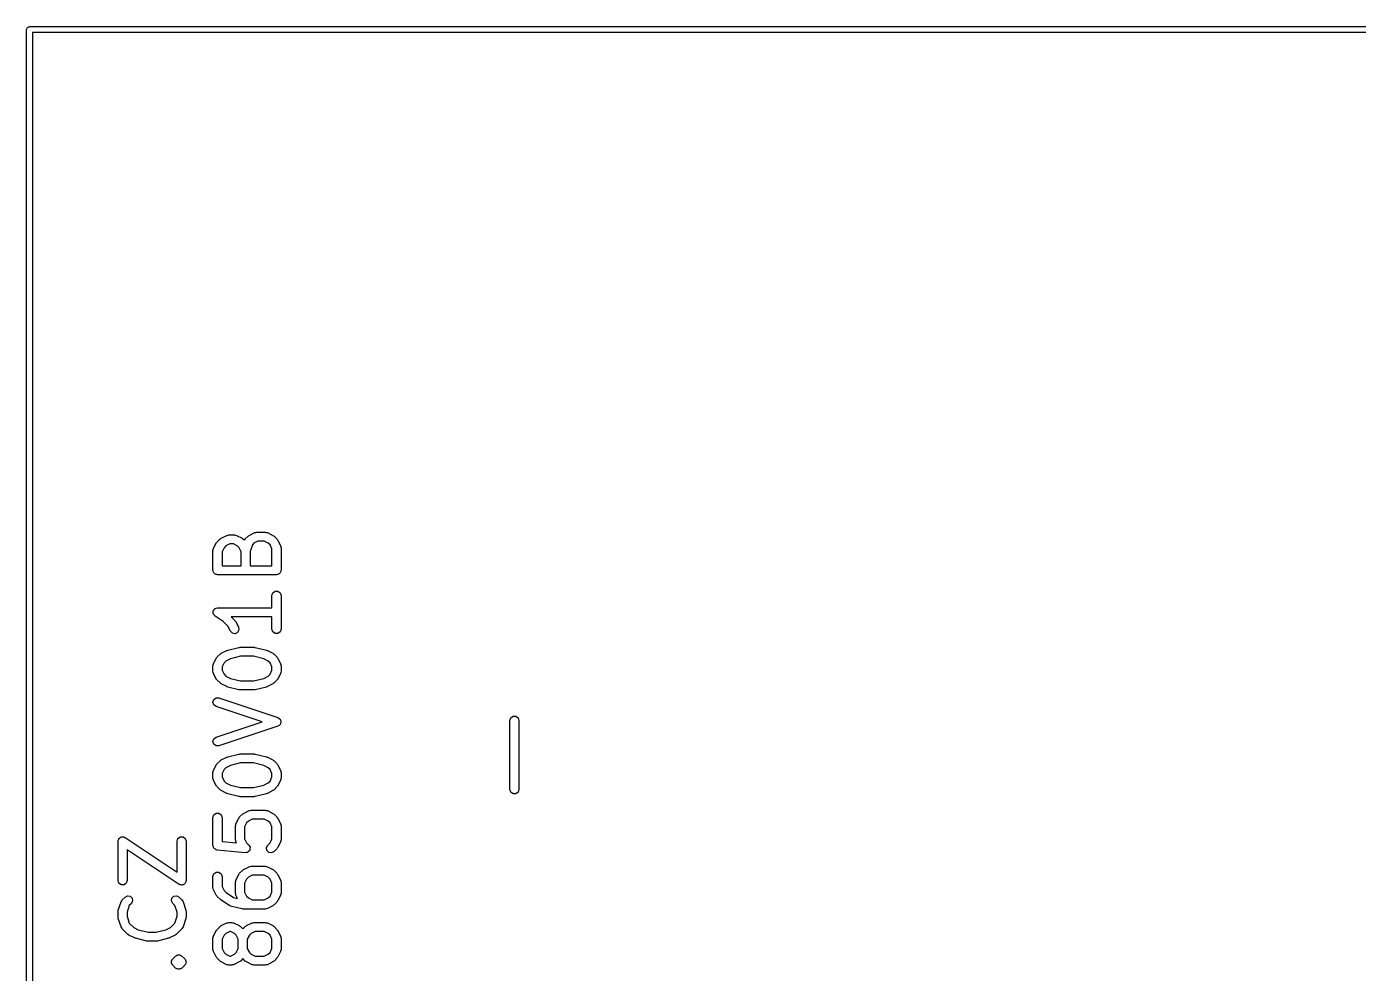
# Model space of a CAD drawing. Extents: x 0 to 3.94, y 0 to 3.07.
# Drawn here: x -0.003 to 1.153, y 2.246 to 3.067 of the extents above; entities that cross this region are included whole.
import ezdxf

# ---------------------------------------------------------------- set-up
doc = ezdxf.new("R2010")
doc.units = 0
doc.header["$MEASUREMENT"] = 0
doc.layers.add('BLACK', color=7, linetype='CONTINUOUS')

msp = doc.modelspace()

# ---------------------------------------------------------------- linework, layer by layer
at = {"layer": 'BLACK', "linetype": 'CONTINUOUS'}
for p, q in [((-0.0025, 3.065), (-0.0018, 3.0667)), ((-0.0025, 0.0059), (-0.0025, 3.065)), ((-0.0018, 3.0667), (0, 3.0675)), ((0, 3.0675), (2.35, 3.0675)), ((0.0025, 3.0625), (0.0025, 0.0084)), ((2.3475, 3.0625), (0.0025, 3.0625)), ((0.1658, 2.6231), (0.1663, 2.6236)), ((0.1663, 2.6236), (0.1712, 2.626)), ((0.1712, 2.626), (0.1721, 2.6262)), ((0.1721, 2.6262), (0.1729, 2.6265)), ((0.1729, 2.6265), (0.1778, 2.6265)), ((0.1778, 2.6265), (0.1787, 2.6262)), ((0.1787, 2.6262), (0.1796, 2.626)), ((0.1796, 2.626), (0.1844, 2.6236)), ((0.1844, 2.6236), (0.1849, 2.6231)), ((0.1872, 2.6229), (0.1896, 2.6253)), ((0.1896, 2.6253), (0.1902, 2.6256)), ((0.1902, 2.6256), (0.1907, 2.626)), ((0.1907, 2.626), (0.1955, 2.6285)), ((0.1955, 2.6285), (0.1964, 2.6286)), ((0.1964, 2.6286), (0.1973, 2.6289)), ((0.1973, 2.6289), (0.2046, 2.6289)), ((0.2046, 2.6289), (0.2055, 2.6286)), ((0.2055, 2.6286), (0.2064, 2.6285)), ((0.2064, 2.6285), (0.2112, 2.626)), ((0.2112, 2.626), (0.2117, 2.6256)), ((0.2117, 2.6256), (0.2123, 2.6253)), ((0.2123, 2.6253), (0.2147, 2.6229)), ((0.1592, 2.6128), (0.1595, 2.6136)), ((0.1592, 2.5957), (0.1592, 2.6128)), ((0.1595, 2.6136), (0.1597, 2.6145)), ((0.1597, 2.6145), (0.1621, 2.6194)), ((0.1621, 2.6194), (0.1625, 2.6199)), ((0.1625, 2.6199), (0.1628, 2.6204)), ((0.1628, 2.6204), (0.1653, 2.6229)), ((0.1653, 2.6229), (0.1658, 2.6231)), ((0.1688, 2.6153), (0.1671, 2.6118)), ((0.1671, 2.6118), (0.1671, 2.5996)), ((0.1704, 2.6168), (0.1688, 2.6153)), ((0.1739, 2.6186), (0.1704, 2.6168)), ((0.1769, 2.6186), (0.1739, 2.6186)), ((0.1803, 2.6168), (0.1769, 2.6186)), ((0.1819, 2.6153), (0.1803, 2.6168)), ((0.1836, 2.6118), (0.1819, 2.6153)), ((0.1836, 2.5996), (0.1836, 2.6118)), ((0.1849, 2.6231), (0.1855, 2.6229)), ((0.1855, 2.6229), (0.1866, 2.6218)), ((0.1866, 2.6218), (0.1868, 2.6221)), ((0.1868, 2.6221), (0.1872, 2.6229)), ((0.1934, 2.6179), (0.1915, 2.6121)), ((0.1915, 2.6121), (0.1915, 2.5996)), ((0.1948, 2.6193), (0.1934, 2.6179)), ((0.1982, 2.621), (0.1948, 2.6193)), ((0.2037, 2.621), (0.1982, 2.621)), ((0.2071, 2.6193), (0.2037, 2.621)), ((0.2087, 2.6177), (0.2071, 2.6193)), ((0.2104, 2.6143), (0.2087, 2.6177)), ((0.2104, 2.5996), (0.2104, 2.6143)), ((0.2147, 2.6229), (0.215, 2.6223)), ((0.215, 2.6223), (0.2154, 2.6218)), ((0.2154, 2.6218), (0.2179, 2.617)), ((0.2179, 2.617), (0.218, 2.6161)), ((0.218, 2.6161), (0.2183, 2.6152)), ((0.2183, 2.6152), (0.2183, 2.5957)), ((0.1594, 2.5951), (0.1592, 2.5957)), ((0.1594, 2.5945), (0.1594, 2.5951)), ((0.1598, 2.594), (0.1594, 2.5945)), ((0.16, 2.5934), (0.1598, 2.594)), ((0.1605, 2.593), (0.16, 2.5934)), ((0.1609, 2.5925), (0.1605, 2.593)), ((0.1615, 2.5923), (0.1609, 2.5925)), ((0.162, 2.592), (0.1615, 2.5923)), ((0.1626, 2.592), (0.162, 2.592)), ((0.1632, 2.5918), (0.1626, 2.592)), ((0.2144, 2.5918), (0.1632, 2.5918)), ((0.1671, 2.5996), (0.1836, 2.5996)), ((0.1915, 2.5996), (0.2104, 2.5996)), ((0.2149, 2.592), (0.2144, 2.5918)), ((0.2156, 2.592), (0.2149, 2.592)), ((0.2161, 2.5923), (0.2156, 2.592)), ((0.2167, 2.5925), (0.2161, 2.5923)), ((0.217, 2.593), (0.2167, 2.5925)), ((0.2175, 2.5934), (0.217, 2.593)), ((0.2177, 2.594), (0.2175, 2.5934)), ((0.2181, 2.5945), (0.2177, 2.594)), ((0.2183, 2.5957), (0.2181, 2.5951)), ((0.2181, 2.5951), (0.2181, 2.5945)), ((0.2112, 2.5761), (0.2131, 2.5775)), ((0.2131, 2.5775), (0.2156, 2.5775)), ((0.2156, 2.5775), (0.2175, 2.5761)), ((0.2104, 2.5738), (0.2112, 2.5761)), ((0.2104, 2.5631), (0.2104, 2.5738)), ((0.2175, 2.5761), (0.2183, 2.5738)), ((0.2183, 2.5738), (0.2183, 2.5445)), ((0.1594, 2.5604), (0.1601, 2.5613)), ((0.1594, 2.5603), (0.1594, 2.5604)), ((0.1594, 2.5602), (0.1594, 2.5603)), ((0.1594, 2.5591), (0.1594, 2.5602)), ((0.1594, 2.5579), (0.1594, 2.5591)), ((0.1595, 2.5579), (0.1594, 2.5579)), ((0.1595, 2.5578), (0.1595, 2.5579)), ((0.1602, 2.5569), (0.1595, 2.5578)), ((0.1601, 2.5613), (0.1607, 2.5622)), ((0.1609, 2.556), (0.1602, 2.5569)), ((0.1607, 2.5622), (0.1608, 2.5623)), ((0.1608, 2.5623), (0.1609, 2.5623)), ((0.1609, 2.5623), (0.1619, 2.5627)), ((0.1609, 2.5559), (0.1609, 2.556)), ((0.161, 2.5559), (0.1609, 2.5559)), ((0.168, 2.5512), (0.161, 2.5559)), ((0.1619, 2.5627), (0.163, 2.5631)), ((0.163, 2.5631), (0.1631, 2.5631)), ((0.1631, 2.5631), (0.1632, 2.5631)), ((0.1632, 2.5631), (0.2104, 2.5631)), ((0.2104, 2.5552), (0.1751, 2.5552)), ((0.1751, 2.5552), (0.1781, 2.5522)), ((0.2104, 2.5445), (0.2104, 2.5552)), ((0.1721, 2.5471), (0.168, 2.5512)), ((0.1743, 2.5428), (0.1721, 2.5471)), ((0.176, 2.541), (0.1743, 2.5428)), ((0.1781, 2.5522), (0.1784, 2.5516)), ((0.1784, 2.5516), (0.1789, 2.5512)), ((0.1789, 2.5512), (0.1813, 2.5463)), ((0.1817, 2.5439), (0.1806, 2.5417)), ((0.1813, 2.5463), (0.1817, 2.5439)), ((0.2112, 2.5422), (0.2104, 2.5445)), ((0.2183, 2.5445), (0.2175, 2.5422)), ((0.1784, 2.5406), (0.176, 2.541)), ((0.1806, 2.5417), (0.1784, 2.5406)), ((0.2131, 2.5408), (0.2112, 2.5422)), ((0.2156, 2.5408), (0.2131, 2.5408)), ((0.2175, 2.5422), (0.2156, 2.5408)), ((0.1597, 2.5146), (0.1621, 2.5195)), ((0.1621, 2.5195), (0.1625, 2.5199)), ((0.1625, 2.5199), (0.1628, 2.5205)), ((0.1628, 2.5205), (0.1653, 2.5229)), ((0.1653, 2.5229), (0.1658, 2.5232)), ((0.1658, 2.5232), (0.1663, 2.5237)), ((0.1663, 2.5237), (0.1712, 2.5261)), ((0.1712, 2.5261), (0.1716, 2.5262)), ((0.1716, 2.5262), (0.172, 2.5264)), ((0.172, 2.5264), (0.1817, 2.5288)), ((0.1832, 2.5211), (0.1743, 2.5189)), ((0.1817, 2.5288), (0.1822, 2.5288)), ((0.1822, 2.5288), (0.1827, 2.529)), ((0.1827, 2.529), (0.1949, 2.529)), ((0.1944, 2.5211), (0.1832, 2.5211)), ((0.2032, 2.5189), (0.1944, 2.5211)), ((0.1949, 2.529), (0.1953, 2.5288)), ((0.1953, 2.5288), (0.1958, 2.5288)), ((0.1958, 2.5288), (0.2056, 2.5264)), ((0.2056, 2.5264), (0.2059, 2.5262)), ((0.2059, 2.5262), (0.2064, 2.5261)), ((0.2064, 2.5261), (0.2112, 2.5237)), ((0.2112, 2.5237), (0.2117, 2.5232)), ((0.2117, 2.5232), (0.2123, 2.5229)), ((0.2123, 2.5229), (0.2147, 2.5205)), ((0.2147, 2.5205), (0.215, 2.5199)), ((0.215, 2.5199), (0.2154, 2.5195)), ((0.2154, 2.5195), (0.2179, 2.5146)), ((0.1592, 2.5128), (0.1595, 2.5137)), ((0.1592, 2.508), (0.1592, 2.5128)), ((0.1595, 2.5071), (0.1592, 2.508)), ((0.1595, 2.5137), (0.1597, 2.5146)), ((0.1688, 2.5154), (0.1671, 2.5119)), ((0.1671, 2.5119), (0.1671, 2.5089)), ((0.1671, 2.5089), (0.1688, 2.5054)), ((0.1704, 2.5169), (0.1688, 2.5154)), ((0.1743, 2.5189), (0.1704, 2.5169)), ((0.2071, 2.5169), (0.2032, 2.5189)), ((0.2087, 2.5154), (0.2071, 2.5169)), ((0.2104, 2.5119), (0.2087, 2.5154)), ((0.2087, 2.5054), (0.2104, 2.5089)), ((0.2104, 2.5089), (0.2104, 2.5119)), ((0.2179, 2.5146), (0.218, 2.5137)), ((0.218, 2.5137), (0.2183, 2.5128)), ((0.2183, 2.508), (0.218, 2.5071)), ((0.2183, 2.5128), (0.2183, 2.508)), ((0.1597, 2.5062), (0.1595, 2.5071)), ((0.1621, 2.5013), (0.1597, 2.5062)), ((0.1625, 2.5009), (0.1621, 2.5013)), ((0.1628, 2.5003), (0.1625, 2.5009)), ((0.1653, 2.4979), (0.1628, 2.5003)), ((0.1658, 2.4976), (0.1653, 2.4979)), ((0.1663, 2.4971), (0.1658, 2.4976)), ((0.1712, 2.4947), (0.1663, 2.4971)), ((0.1688, 2.5054), (0.1704, 2.5039)), ((0.1704, 2.5039), (0.1743, 2.5019)), ((0.1743, 2.5019), (0.1832, 2.4997)), ((0.1832, 2.4997), (0.1944, 2.4997)), ((0.1944, 2.4997), (0.2032, 2.5019)), ((0.2032, 2.5019), (0.2071, 2.5039)), ((0.2112, 2.4971), (0.2064, 2.4947)), ((0.2071, 2.5039), (0.2087, 2.5054)), ((0.2117, 2.4976), (0.2112, 2.4971)), ((0.2123, 2.4979), (0.2117, 2.4976)), ((0.2147, 2.5003), (0.2123, 2.4979)), ((0.215, 2.5009), (0.2147, 2.5003)), ((0.2154, 2.5013), (0.215, 2.5009)), ((0.2179, 2.5062), (0.2154, 2.5013)), ((0.218, 2.5071), (0.2179, 2.5062)), ((0.16, 2.4835), (0.162, 2.4849)), ((0.162, 2.4849), (0.1644, 2.4849)), ((0.1644, 2.4849), (0.2156, 2.4678)), ((0.1716, 2.4946), (0.1712, 2.4947)), ((0.172, 2.4944), (0.1716, 2.4946)), ((0.1817, 2.492), (0.172, 2.4944)), ((0.1822, 2.492), (0.1817, 2.492)), ((0.1827, 2.4918), (0.1822, 2.492)), ((0.1949, 2.4918), (0.1827, 2.4918)), ((0.1953, 2.492), (0.1949, 2.4918)), ((0.1958, 2.492), (0.1953, 2.492)), ((0.2056, 2.4944), (0.1958, 2.492)), ((0.2059, 2.4946), (0.2056, 2.4944)), ((0.2064, 2.4947), (0.2059, 2.4946)), ((0.1592, 2.4812), (0.16, 2.4835)), ((0.16, 2.4789), (0.1592, 2.4812)), ((0.1619, 2.4774), (0.16, 2.4789)), ((0.2019, 2.4641), (0.1619, 2.4774)), ((0.1619, 2.4508), (0.2019, 2.4641)), ((0.2156, 2.4678), (0.2166, 2.4671)), ((0.2166, 2.4671), (0.2175, 2.4664)), ((0.2175, 2.4618), (0.2166, 2.4611)), ((0.2175, 2.4664), (0.2175, 2.4664)), ((0.2175, 2.4664), (0.2176, 2.4664)), ((0.2176, 2.4618), (0.2175, 2.4618)), ((0.2175, 2.4618), (0.2175, 2.4618)), ((0.2176, 2.4664), (0.2179, 2.4653)), ((0.2179, 2.4629), (0.2176, 2.4618)), ((0.2179, 2.4653), (0.2183, 2.4641)), ((0.2183, 2.4641), (0.2179, 2.4629)), ((0.2183, 2.4641), (0.2183, 2.4641)), ((0.2183, 2.4641), (0.2183, 2.4641)), ((0.4168, 2.4654), (0.4176, 2.4677)), ((0.4168, 2.4054), (0.4168, 2.4654)), ((0.4176, 2.4677), (0.4196, 2.4692)), ((0.4196, 2.4692), (0.422, 2.4692)), ((0.422, 2.4692), (0.424, 2.4677)), ((0.424, 2.4677), (0.4247, 2.4654)), ((0.4247, 2.4654), (0.4247, 2.4054)), ((0.16, 2.4493), (0.1619, 2.4508)), ((0.2156, 2.4604), (0.1644, 2.4433)), ((0.2166, 2.4611), (0.2156, 2.4604)), ((0.1592, 2.447), (0.16, 2.4493)), ((0.16, 2.4447), (0.1592, 2.447)), ((0.162, 2.4433), (0.16, 2.4447)), ((0.1644, 2.4433), (0.162, 2.4433)), ((0.1597, 2.422), (0.1621, 2.4269)), ((0.1621, 2.4269), (0.1625, 2.4273)), ((0.1625, 2.4273), (0.1628, 2.4279)), ((0.1628, 2.4279), (0.1653, 2.4303)), ((0.1653, 2.4303), (0.1658, 2.4306)), ((0.1658, 2.4306), (0.1663, 2.4311)), ((0.1663, 2.4311), (0.1712, 2.4335)), ((0.1712, 2.4335), (0.1716, 2.4336)), ((0.1716, 2.4336), (0.172, 2.4338)), ((0.172, 2.4338), (0.1817, 2.4362)), ((0.1832, 2.4285), (0.1743, 2.4263)), ((0.1817, 2.4362), (0.1822, 2.4362)), ((0.1822, 2.4362), (0.1827, 2.4364)), ((0.1827, 2.4364), (0.1949, 2.4364)), ((0.1944, 2.4285), (0.1832, 2.4285)), ((0.2032, 2.4263), (0.1944, 2.4285)), ((0.1949, 2.4364), (0.1953, 2.4362)), ((0.1953, 2.4362), (0.1958, 2.4362)), ((0.1958, 2.4362), (0.2056, 2.4338)), ((0.2056, 2.4338), (0.2059, 2.4336)), ((0.2059, 2.4336), (0.2064, 2.4335)), ((0.2064, 2.4335), (0.2112, 2.4311)), ((0.2112, 2.4311), (0.2117, 2.4306)), ((0.2117, 2.4306), (0.2123, 2.4303)), ((0.2123, 2.4303), (0.2147, 2.4279)), ((0.2147, 2.4279), (0.215, 2.4273)), ((0.215, 2.4273), (0.2154, 2.4269)), ((0.2154, 2.4269), (0.2179, 2.422)), ((0.1592, 2.4202), (0.1595, 2.4211)), ((0.1592, 2.4154), (0.1592, 2.4202)), ((0.1595, 2.4145), (0.1592, 2.4154)), ((0.1595, 2.4211), (0.1597, 2.422)), ((0.1688, 2.4228), (0.1671, 2.4193)), ((0.1671, 2.4193), (0.1671, 2.4163)), ((0.1671, 2.4163), (0.1688, 2.4128)), ((0.1704, 2.4243), (0.1688, 2.4228)), ((0.1743, 2.4263), (0.1704, 2.4243)), ((0.2071, 2.4243), (0.2032, 2.4263)), ((0.2087, 2.4228), (0.2071, 2.4243)), ((0.2104, 2.4193), (0.2087, 2.4228)), ((0.2087, 2.4128), (0.2104, 2.4163)), ((0.2104, 2.4163), (0.2104, 2.4193)), ((0.2179, 2.422), (0.218, 2.4211)), ((0.218, 2.4211), (0.2183, 2.4202)), ((0.2183, 2.4154), (0.218, 2.4145)), ((0.2183, 2.4202), (0.2183, 2.4154)), ((0.1597, 2.4136), (0.1595, 2.4145)), ((0.1621, 2.4087), (0.1597, 2.4136)), ((0.1625, 2.4083), (0.1621, 2.4087)), ((0.1628, 2.4077), (0.1625, 2.4083)), ((0.1653, 2.4053), (0.1628, 2.4077)), ((0.1658, 2.405), (0.1653, 2.4053)), ((0.1663, 2.4045), (0.1658, 2.405)), ((0.1712, 2.4021), (0.1663, 2.4045)), ((0.1688, 2.4128), (0.1704, 2.4113)), ((0.1704, 2.4113), (0.1743, 2.4093)), ((0.1743, 2.4093), (0.1832, 2.4071)), ((0.1832, 2.4071), (0.1944, 2.4071)), ((0.1944, 2.4071), (0.2032, 2.4093)), ((0.2032, 2.4093), (0.2071, 2.4113)), ((0.2112, 2.4045), (0.2064, 2.4021)), ((0.2071, 2.4113), (0.2087, 2.4128)), ((0.2117, 2.405), (0.2112, 2.4045)), ((0.2123, 2.4053), (0.2117, 2.405)), ((0.2147, 2.4077), (0.2123, 2.4053)), ((0.215, 2.4083), (0.2147, 2.4077)), ((0.2154, 2.4087), (0.215, 2.4083)), ((0.2179, 2.4136), (0.2154, 2.4087)), ((0.218, 2.4145), (0.2179, 2.4136)), ((0.4176, 2.4031), (0.4168, 2.4054)), ((0.4247, 2.4054), (0.424, 2.4031)), ((0.1716, 2.402), (0.1712, 2.4021)), ((0.172, 2.4018), (0.1716, 2.402)), ((0.1817, 2.3994), (0.172, 2.4018)), ((0.1822, 2.3994), (0.1817, 2.3994)), ((0.1827, 2.3992), (0.1822, 2.3994)), ((0.1949, 2.3992), (0.1827, 2.3992)), ((0.1953, 2.3994), (0.1949, 2.3992)), ((0.1958, 2.3994), (0.1953, 2.3994)), ((0.2056, 2.4018), (0.1958, 2.3994)), ((0.2059, 2.402), (0.2056, 2.4018)), ((0.2064, 2.4021), (0.2059, 2.402)), ((0.4196, 2.4017), (0.4176, 2.4031)), ((0.422, 2.4017), (0.4196, 2.4017)), ((0.424, 2.4031), (0.422, 2.4017)), ((0.1592, 2.3812), (0.16, 2.3836)), ((0.1592, 2.3569), (0.1592, 2.3812)), ((0.16, 2.3836), (0.162, 2.385)), ((0.162, 2.385), (0.1644, 2.385)), ((0.1644, 2.385), (0.1664, 2.3836)), ((0.1664, 2.3836), (0.1671, 2.3812)), ((0.1671, 2.3812), (0.1671, 2.3604)), ((0.1816, 2.3806), (0.182, 2.381)), ((0.182, 2.381), (0.1823, 2.3816)), ((0.1823, 2.3816), (0.1848, 2.384)), ((0.1848, 2.384), (0.1853, 2.3843)), ((0.1853, 2.3843), (0.1858, 2.3847)), ((0.1858, 2.3847), (0.1907, 2.3872)), ((0.1907, 2.3872), (0.1916, 2.3873)), ((0.1916, 2.3873), (0.1924, 2.3876)), ((0.1924, 2.3876), (0.2046, 2.3876)), ((0.2046, 2.3876), (0.2055, 2.3873)), ((0.2055, 2.3873), (0.2064, 2.3872)), ((0.2064, 2.3872), (0.2112, 2.3847)), ((0.2112, 2.3847), (0.2117, 2.3843)), ((0.2117, 2.3843), (0.2123, 2.384)), ((0.2123, 2.384), (0.2147, 2.3816)), ((0.2147, 2.3816), (0.215, 2.381)), ((0.215, 2.381), (0.2154, 2.3806)), ((0.1787, 2.3739), (0.179, 2.3748)), ((0.1787, 2.3617), (0.1787, 2.3739)), ((0.179, 2.3748), (0.1791, 2.3757)), ((0.1791, 2.3757), (0.1816, 2.3806)), ((0.1883, 2.3765), (0.1866, 2.373)), ((0.1866, 2.373), (0.1866, 2.3627)), ((0.1899, 2.378), (0.1883, 2.3765)), ((0.1933, 2.3797), (0.1899, 2.378)), ((0.2037, 2.3797), (0.1933, 2.3797)), ((0.2071, 2.378), (0.2037, 2.3797)), ((0.2087, 2.3765), (0.2071, 2.378)), ((0.2104, 2.373), (0.2087, 2.3765)), ((0.2104, 2.3627), (0.2104, 2.373)), ((0.2154, 2.3806), (0.2179, 2.3757)), ((0.2179, 2.3757), (0.218, 2.3748)), ((0.218, 2.3748), (0.2183, 2.3739)), ((0.2183, 2.3739), (0.2183, 2.3617)), ((0.0768, 2.3605), (0.077, 2.361)), ((0.0768, 2.3264), (0.0768, 2.3605)), ((0.077, 2.3616), (0.0774, 2.3622)), ((0.077, 2.361), (0.077, 2.3616)), ((0.0774, 2.3622), (0.0776, 2.3628)), ((0.0776, 2.3628), (0.078, 2.3632)), ((0.078, 2.3632), (0.0783, 2.3636)), ((0.0783, 2.3636), (0.079, 2.3638)), ((0.079, 2.3638), (0.0796, 2.3643)), ((0.0796, 2.3643), (0.0801, 2.3643)), ((0.0801, 2.3643), (0.0806, 2.3645)), ((0.0806, 2.3645), (0.0813, 2.3643)), ((0.0813, 2.3643), (0.082, 2.3643)), ((0.082, 2.3643), (0.0824, 2.3639)), ((0.0824, 2.3639), (0.083, 2.3638)), ((0.083, 2.3638), (0.128, 2.3338)), ((0.128, 2.3605), (0.1288, 2.3628)), ((0.128, 2.3338), (0.128, 2.3605)), ((0.1288, 2.3628), (0.1307, 2.3643)), ((0.1307, 2.3643), (0.1332, 2.3643)), ((0.1332, 2.3643), (0.1351, 2.3628)), ((0.1351, 2.3628), (0.1359, 2.3605)), ((0.1359, 2.3605), (0.1359, 2.3264)), ((0.1671, 2.3604), (0.1795, 2.3592)), ((0.179, 2.3609), (0.1787, 2.3617)), ((0.1791, 2.36), (0.179, 2.3609)), ((0.1795, 2.3592), (0.1791, 2.36)), ((0.1866, 2.3627), (0.1883, 2.3592)), ((0.1883, 2.3592), (0.1903, 2.3572)), ((0.2067, 2.3572), (0.2087, 2.3592)), ((0.2087, 2.3592), (0.2104, 2.3627)), ((0.2179, 2.36), (0.2154, 2.3551)), ((0.218, 2.3609), (0.2179, 2.36)), ((0.2183, 2.3617), (0.218, 2.3609)), ((0.1298, 2.3231), (0.0847, 2.3532)), ((0.0847, 2.3532), (0.0847, 2.3264)), ((0.1594, 2.3565), (0.1592, 2.3569)), ((0.1593, 2.356), (0.1594, 2.3565)), ((0.1597, 2.3553), (0.1593, 2.356)), ((0.16, 2.3546), (0.1597, 2.3553)), ((0.1603, 2.3543), (0.16, 2.3546)), ((0.1606, 2.3539), (0.1603, 2.3543)), ((0.1613, 2.3536), (0.1606, 2.3539)), ((0.162, 2.3531), (0.1613, 2.3536)), ((0.1624, 2.3531), (0.162, 2.3531)), ((0.1628, 2.3529), (0.1624, 2.3531)), ((0.1872, 2.3505), (0.1628, 2.3529)), ((0.1882, 2.3507), (0.1872, 2.3505)), ((0.1893, 2.3509), (0.1882, 2.3507)), ((0.1894, 2.351), (0.1893, 2.3509)), ((0.1895, 2.351), (0.1894, 2.351)), ((0.1903, 2.3519), (0.1895, 2.351)), ((0.1903, 2.3572), (0.1908, 2.3562)), ((0.1911, 2.3526), (0.1903, 2.3519)), ((0.1908, 2.3562), (0.1914, 2.3553)), ((0.1913, 2.3539), (0.1911, 2.3528)), ((0.1911, 2.3528), (0.1911, 2.3527)), ((0.1911, 2.3527), (0.1911, 2.3526)), ((0.1914, 2.355), (0.1913, 2.3539)), ((0.1914, 2.3553), (0.1914, 2.3551)), ((0.1914, 2.3551), (0.1914, 2.355)), ((0.2056, 2.355), (0.2067, 2.3572)), ((0.206, 2.3526), (0.2056, 2.355)), ((0.2077, 2.3509), (0.206, 2.3526)), ((0.2101, 2.3505), (0.2077, 2.3509)), ((0.2123, 2.3516), (0.2101, 2.3505)), ((0.2147, 2.3541), (0.2123, 2.3516)), ((0.215, 2.3546), (0.2147, 2.3541)), ((0.2154, 2.3551), (0.215, 2.3546)), ((0.1823, 2.3328), (0.1848, 2.3353)), ((0.1848, 2.3353), (0.1853, 2.3356)), ((0.1853, 2.3356), (0.1858, 2.336)), ((0.1858, 2.336), (0.1907, 2.3384)), ((0.1907, 2.3384), (0.1916, 2.3386)), ((0.1916, 2.3386), (0.1924, 2.3389)), ((0.1924, 2.3389), (0.2046, 2.3389)), ((0.2046, 2.3389), (0.2055, 2.3386)), ((0.2055, 2.3386), (0.2064, 2.3384)), ((0.2064, 2.3384), (0.2112, 2.336)), ((0.2112, 2.336), (0.2117, 2.3356)), ((0.2117, 2.3356), (0.2123, 2.3353)), ((0.2123, 2.3353), (0.2147, 2.3328)), ((0.0776, 2.3241), (0.0768, 2.3264)), ((0.0796, 2.3226), (0.0776, 2.3241)), ((0.084, 2.3241), (0.082, 2.3226)), ((0.0847, 2.3264), (0.084, 2.3241)), ((0.1303, 2.323), (0.1298, 2.3231)), ((0.1307, 2.3226), (0.1303, 2.323)), ((0.1337, 2.3231), (0.1332, 2.3226)), ((0.1344, 2.3233), (0.1337, 2.3231)), ((0.1347, 2.3238), (0.1344, 2.3233)), ((0.1351, 2.3241), (0.1347, 2.3238)), ((0.1354, 2.3247), (0.1351, 2.3241)), ((0.1357, 2.3253), (0.1354, 2.3247)), ((0.1359, 2.3264), (0.1357, 2.3259)), ((0.1357, 2.3259), (0.1357, 2.3253)), ((0.1592, 2.33), (0.16, 2.3324)), ((0.1592, 2.3203), (0.1592, 2.33)), ((0.16, 2.3324), (0.162, 2.3338)), ((0.162, 2.3338), (0.1644, 2.3338)), ((0.1644, 2.3338), (0.1664, 2.3324)), ((0.1664, 2.3324), (0.1671, 2.33)), ((0.1671, 2.33), (0.1671, 2.3212)), ((0.1787, 2.3252), (0.179, 2.326)), ((0.1787, 2.3154), (0.1787, 2.3252)), ((0.179, 2.326), (0.1791, 2.3269)), ((0.1791, 2.3269), (0.1816, 2.3318)), ((0.1816, 2.3318), (0.182, 2.3323)), ((0.182, 2.3323), (0.1823, 2.3328)), ((0.1883, 2.3277), (0.1866, 2.3243)), ((0.1866, 2.3243), (0.1866, 2.3164)), ((0.1899, 2.3293), (0.1883, 2.3277)), ((0.1933, 2.331), (0.1899, 2.3293)), ((0.2037, 2.331), (0.1933, 2.331)), ((0.2071, 2.3293), (0.2037, 2.331)), ((0.2087, 2.3277), (0.2071, 2.3293)), ((0.2104, 2.3243), (0.2087, 2.3277)), ((0.2104, 2.3164), (0.2104, 2.3243)), ((0.2147, 2.3328), (0.215, 2.3323)), ((0.215, 2.3323), (0.2154, 2.3318)), ((0.2154, 2.3318), (0.2179, 2.3269)), ((0.2179, 2.3269), (0.218, 2.326)), ((0.218, 2.326), (0.2183, 2.3252)), ((0.2183, 2.3252), (0.2183, 2.3154)), ((0.082, 2.3226), (0.0796, 2.3226)), ((0.0804, 2.3097), (0.0829, 2.3121)), ((0.0829, 2.3121), (0.085, 2.3132)), ((0.085, 2.3132), (0.0874, 2.3128)), ((0.0874, 2.3128), (0.0892, 2.3111)), ((0.1236, 2.3111), (0.1253, 2.3128)), ((0.1253, 2.3128), (0.1277, 2.3132)), ((0.1277, 2.3132), (0.1299, 2.3121)), ((0.1299, 2.3121), (0.1323, 2.3097)), ((0.1314, 2.3226), (0.1307, 2.3226)), ((0.1321, 2.3225), (0.1314, 2.3226)), ((0.1326, 2.3226), (0.1321, 2.3225)), ((0.1332, 2.3226), (0.1326, 2.3226)), ((0.1595, 2.3194), (0.1592, 2.3203)), ((0.1597, 2.3185), (0.1595, 2.3194)), ((0.1621, 2.3137), (0.1597, 2.3185)), ((0.1625, 2.3132), (0.1621, 2.3137)), ((0.1628, 2.3126), (0.1625, 2.3132)), ((0.1653, 2.3102), (0.1628, 2.3126)), ((0.1671, 2.3212), (0.1688, 2.3178)), ((0.1688, 2.3178), (0.1706, 2.3161)), ((0.1706, 2.3161), (0.177, 2.3118)), ((0.177, 2.3118), (0.1805, 2.3109)), ((0.179, 2.3146), (0.1787, 2.3154)), ((0.1791, 2.3137), (0.179, 2.3146)), ((0.1805, 2.3109), (0.1791, 2.3137)), ((0.1866, 2.3164), (0.1883, 2.3129)), ((0.1883, 2.3129), (0.1899, 2.3114)), ((0.1899, 2.3114), (0.1933, 2.3096)), ((0.2037, 2.3096), (0.2071, 2.3114)), ((0.2071, 2.3114), (0.2087, 2.3129)), ((0.2087, 2.3129), (0.2104, 2.3164)), ((0.2179, 2.3137), (0.2154, 2.3088)), ((0.218, 2.3146), (0.2179, 2.3137)), ((0.2183, 2.3154), (0.218, 2.3146)), ((0.0768, 2.2996), (0.077, 2.3002)), ((0.077, 2.3008), (0.0795, 2.3081)), ((0.077, 2.3002), (0.077, 2.3008)), ((0.0795, 2.3081), (0.08, 2.3089)), ((0.08, 2.3089), (0.0804, 2.3097)), ((0.0866, 2.3048), (0.0847, 2.299)), ((0.0884, 2.3066), (0.0866, 2.3048)), ((0.0895, 2.3087), (0.0884, 2.3066)), ((0.0892, 2.3111), (0.0895, 2.3087)), ((0.1232, 2.3087), (0.1236, 2.3111)), ((0.1243, 2.3066), (0.1232, 2.3087)), ((0.1261, 2.3048), (0.1243, 2.3066)), ((0.128, 2.299), (0.1261, 2.3048)), ((0.1323, 2.3097), (0.1327, 2.3089)), ((0.1327, 2.3089), (0.1333, 2.3081)), ((0.1333, 2.3081), (0.1357, 2.3008)), ((0.1357, 2.3008), (0.1357, 2.3002)), ((0.1357, 2.3002), (0.1359, 2.2996)), ((0.1656, 2.31), (0.1653, 2.3102)), ((0.1659, 2.3097), (0.1656, 2.31)), ((0.1732, 2.3048), (0.1659, 2.3097)), ((0.1738, 2.3047), (0.1732, 2.3048)), ((0.1744, 2.3043), (0.1738, 2.3047)), ((0.1842, 2.3019), (0.1744, 2.3043)), ((0.1846, 2.3019), (0.1842, 2.3019)), ((0.1851, 2.3017), (0.1846, 2.3019)), ((0.2046, 2.3017), (0.1851, 2.3017)), ((0.1933, 2.3096), (0.2037, 2.3096)), ((0.2055, 2.302), (0.2046, 2.3017)), ((0.2064, 2.3022), (0.2055, 2.302)), ((0.2112, 2.3046), (0.2064, 2.3022)), ((0.2117, 2.305), (0.2112, 2.3046)), ((0.2123, 2.3053), (0.2117, 2.305)), ((0.2147, 2.3078), (0.2123, 2.3053)), ((0.215, 2.3083), (0.2147, 2.3078)), ((0.2154, 2.3088), (0.215, 2.3083)), ((0.0768, 2.2947), (0.0768, 2.2996)), ((0.077, 2.2941), (0.0768, 2.2947)), ((0.077, 2.2935), (0.077, 2.2941)), ((0.0795, 2.2862), (0.077, 2.2935)), ((0.0847, 2.299), (0.0847, 2.2954)), ((0.0847, 2.2954), (0.0866, 2.2895)), ((0.0866, 2.2895), (0.0904, 2.2858)), ((0.1223, 2.2858), (0.1261, 2.2895)), ((0.1261, 2.2895), (0.128, 2.2954)), ((0.128, 2.2954), (0.128, 2.299)), ((0.1357, 2.2935), (0.1333, 2.2862)), ((0.1359, 2.2947), (0.1357, 2.2941)), ((0.1357, 2.2941), (0.1357, 2.2935)), ((0.1359, 2.2996), (0.1359, 2.2947)), ((0.1663, 2.2873), (0.1712, 2.2897)), ((0.1712, 2.2897), (0.1721, 2.2898)), ((0.1721, 2.2898), (0.1729, 2.2901)), ((0.1729, 2.2901), (0.1754, 2.2901)), ((0.1754, 2.2901), (0.1762, 2.2898)), ((0.1762, 2.2898), (0.1771, 2.2897)), ((0.1771, 2.2897), (0.182, 2.2873)), ((0.1882, 2.2873), (0.1931, 2.2897)), ((0.1931, 2.2897), (0.194, 2.2898)), ((0.194, 2.2898), (0.1949, 2.2901)), ((0.1949, 2.2901), (0.2046, 2.2901)), ((0.2046, 2.2901), (0.2055, 2.2898)), ((0.2055, 2.2898), (0.2064, 2.2897)), ((0.2064, 2.2897), (0.2112, 2.2873)), ((0.08, 2.2854), (0.0795, 2.2862)), ((0.0804, 2.2846), (0.08, 2.2854)), ((0.0853, 2.2797), (0.0804, 2.2846)), ((0.0859, 2.2795), (0.0853, 2.2797)), ((0.0863, 2.279), (0.0859, 2.2795)), ((0.0912, 2.2766), (0.0863, 2.279)), ((0.0904, 2.2858), (0.0943, 2.2838)), ((0.0943, 2.2838), (0.1032, 2.2816)), ((0.1032, 2.2816), (0.1095, 2.2816)), ((0.1095, 2.2816), (0.1184, 2.2838)), ((0.1184, 2.2838), (0.1223, 2.2858)), ((0.1264, 2.279), (0.1215, 2.2766)), ((0.1269, 2.2795), (0.1264, 2.279)), ((0.1274, 2.2797), (0.1269, 2.2795)), ((0.1323, 2.2846), (0.1274, 2.2797)), ((0.1327, 2.2854), (0.1323, 2.2846)), ((0.1333, 2.2862), (0.1327, 2.2854)), ((0.1592, 2.2764), (0.1595, 2.2773)), ((0.1595, 2.2773), (0.1597, 2.2782)), ((0.1597, 2.2782), (0.1621, 2.2831)), ((0.1621, 2.2831), (0.1625, 2.2835)), ((0.1625, 2.2835), (0.1628, 2.2841)), ((0.1628, 2.2841), (0.1653, 2.2865)), ((0.1653, 2.2865), (0.1658, 2.2868)), ((0.1658, 2.2868), (0.1663, 2.2873)), ((0.1688, 2.279), (0.1671, 2.2755)), ((0.1704, 2.2805), (0.1688, 2.279)), ((0.1739, 2.2822), (0.1704, 2.2805)), ((0.1744, 2.2822), (0.1739, 2.2822)), ((0.1779, 2.2805), (0.1744, 2.2822)), ((0.1794, 2.279), (0.1779, 2.2805)), ((0.1812, 2.2755), (0.1794, 2.279)), ((0.182, 2.2873), (0.1824, 2.2868)), ((0.1824, 2.2868), (0.183, 2.2865)), ((0.183, 2.2865), (0.1851, 2.2844)), ((0.1851, 2.2844), (0.1872, 2.2865)), ((0.1872, 2.2865), (0.1878, 2.2868)), ((0.1878, 2.2868), (0.1882, 2.2873)), ((0.1908, 2.279), (0.189, 2.2755)), ((0.1923, 2.2805), (0.1908, 2.279)), ((0.1958, 2.2822), (0.1923, 2.2805)), ((0.2037, 2.2822), (0.1958, 2.2822)), ((0.2071, 2.2805), (0.2037, 2.2822)), ((0.2087, 2.279), (0.2071, 2.2805)), ((0.2104, 2.2755), (0.2087, 2.279)), ((0.2112, 2.2873), (0.2117, 2.2868)), ((0.2117, 2.2868), (0.2123, 2.2865)), ((0.2123, 2.2865), (0.2147, 2.2841)), ((0.2147, 2.2841), (0.215, 2.2835)), ((0.215, 2.2835), (0.2154, 2.2831)), ((0.2154, 2.2831), (0.2179, 2.2782)), ((0.2179, 2.2782), (0.218, 2.2773)), ((0.218, 2.2773), (0.2183, 2.2764)), ((0.0916, 2.2765), (0.0912, 2.2766)), ((0.092, 2.2763), (0.0916, 2.2765)), ((0.1018, 2.2738), (0.092, 2.2763)), ((0.1022, 2.2739), (0.1018, 2.2738)), ((0.1027, 2.2737), (0.1022, 2.2739)), ((0.11, 2.2737), (0.1027, 2.2737)), ((0.1105, 2.2739), (0.11, 2.2737)), ((0.111, 2.2738), (0.1105, 2.2739)), ((0.1207, 2.2763), (0.111, 2.2738)), ((0.1211, 2.2765), (0.1207, 2.2763)), ((0.1215, 2.2766), (0.1211, 2.2765)), ((0.1592, 2.2667), (0.1592, 2.2764)), ((0.1595, 2.2658), (0.1592, 2.2667)), ((0.1597, 2.2649), (0.1595, 2.2658)), ((0.1671, 2.2755), (0.1671, 2.2676)), ((0.1671, 2.2676), (0.1688, 2.2641)), ((0.1794, 2.2641), (0.1812, 2.2676)), ((0.1812, 2.2676), (0.1812, 2.2755)), ((0.189, 2.2755), (0.189, 2.2676)), ((0.189, 2.2676), (0.1908, 2.2641)), ((0.2087, 2.2641), (0.2104, 2.2676)), ((0.2104, 2.2676), (0.2104, 2.2755)), ((0.218, 2.2658), (0.2179, 2.2649)), ((0.2183, 2.2667), (0.218, 2.2658)), ((0.2183, 2.2764), (0.2183, 2.2667)), ((0.1232, 2.2563), (0.1233, 2.2566)), ((0.1233, 2.2557), (0.1232, 2.2563)), ((0.1232, 2.2551), (0.1233, 2.2557)), ((0.1233, 2.2548), (0.1232, 2.2551)), ((0.1233, 2.2569), (0.1235, 2.2572)), ((0.1233, 2.2566), (0.1233, 2.2569)), ((0.1233, 2.2545), (0.1233, 2.2548)), ((0.1235, 2.2542), (0.1233, 2.2545)), ((0.1235, 2.2572), (0.1236, 2.2575)), ((0.1236, 2.2539), (0.1235, 2.2542)), ((0.1236, 2.2575), (0.124, 2.2579)), ((0.124, 2.2535), (0.1236, 2.2539)), ((0.124, 2.2579), (0.1243, 2.2585)), ((0.1243, 2.2585), (0.1267, 2.2609)), ((0.1267, 2.2609), (0.1273, 2.2612)), ((0.1273, 2.2612), (0.1277, 2.2617)), ((0.1277, 2.2617), (0.1283, 2.2618)), ((0.1283, 2.2618), (0.1289, 2.262)), ((0.1289, 2.262), (0.1295, 2.2619)), ((0.1295, 2.2619), (0.1301, 2.262)), ((0.1301, 2.262), (0.1307, 2.2618)), ((0.1307, 2.2618), (0.1313, 2.2617)), ((0.1313, 2.2617), (0.1317, 2.2612)), ((0.1317, 2.2612), (0.1323, 2.2609)), ((0.1323, 2.2609), (0.1347, 2.2585)), ((0.1347, 2.2585), (0.135, 2.2579)), ((0.135, 2.2579), (0.1355, 2.2575)), ((0.1355, 2.2539), (0.135, 2.2535)), ((0.1355, 2.2575), (0.1355, 2.2572)), ((0.1355, 2.2572), (0.1357, 2.2569)), ((0.1357, 2.2545), (0.1355, 2.2542)), ((0.1355, 2.2542), (0.1355, 2.2539)), ((0.1357, 2.2569), (0.1357, 2.2566)), ((0.1357, 2.2566), (0.1358, 2.2563)), ((0.1358, 2.2563), (0.1357, 2.2557)), ((0.1357, 2.2557), (0.1358, 2.2551)), ((0.1358, 2.2551), (0.1357, 2.2548)), ((0.1357, 2.2548), (0.1357, 2.2545)), ((0.1621, 2.2601), (0.1597, 2.2649)), ((0.1625, 2.2596), (0.1621, 2.2601)), ((0.1628, 2.259), (0.1625, 2.2596)), ((0.1653, 2.2566), (0.1628, 2.259)), ((0.1658, 2.2563), (0.1653, 2.2566)), ((0.1663, 2.2559), (0.1658, 2.2563)), ((0.1712, 2.2534), (0.1663, 2.2559)), ((0.1688, 2.2641), (0.1704, 2.2626)), ((0.1704, 2.2626), (0.1739, 2.2609)), ((0.1739, 2.2609), (0.1744, 2.2609)), ((0.1744, 2.2609), (0.1779, 2.2626)), ((0.182, 2.2559), (0.1771, 2.2534)), ((0.1779, 2.2626), (0.1794, 2.2641)), ((0.1824, 2.2563), (0.182, 2.2559)), ((0.183, 2.2566), (0.1824, 2.2563)), ((0.1851, 2.2587), (0.183, 2.2566)), ((0.1872, 2.2566), (0.1851, 2.2587)), ((0.1878, 2.2563), (0.1872, 2.2566)), ((0.1882, 2.2559), (0.1878, 2.2563)), ((0.1931, 2.2534), (0.1882, 2.2559)), ((0.1908, 2.2641), (0.1923, 2.2626)), ((0.1923, 2.2626), (0.1958, 2.2609)), ((0.1958, 2.2609), (0.2037, 2.2609)), ((0.2037, 2.2609), (0.2071, 2.2626)), ((0.2112, 2.2559), (0.2064, 2.2534)), ((0.2071, 2.2626), (0.2087, 2.2641)), ((0.2117, 2.2563), (0.2112, 2.2559)), ((0.2123, 2.2566), (0.2117, 2.2563)), ((0.2147, 2.259), (0.2123, 2.2566)), ((0.215, 2.2596), (0.2147, 2.259)), ((0.2154, 2.2601), (0.215, 2.2596)), ((0.2179, 2.2649), (0.2154, 2.2601)), ((0.1243, 2.2529), (0.124, 2.2535)), ((0.1267, 2.2505), (0.1243, 2.2529)), ((0.1273, 2.2502), (0.1267, 2.2505)), ((0.1277, 2.2498), (0.1273, 2.2502)), ((0.1283, 2.2497), (0.1277, 2.2498)), ((0.1289, 2.2494), (0.1283, 2.2497)), ((0.1295, 2.2495), (0.1289, 2.2494)), ((0.1301, 2.2494), (0.1295, 2.2495)), ((0.1307, 2.2497), (0.1301, 2.2494)), ((0.1313, 2.2498), (0.1307, 2.2497)), ((0.1317, 2.2502), (0.1313, 2.2498)), ((0.1323, 2.2505), (0.1317, 2.2502)), ((0.1347, 2.2529), (0.1323, 2.2505)), ((0.135, 2.2535), (0.1347, 2.2529)), ((0.1721, 2.2533), (0.1712, 2.2534)), ((0.1729, 2.253), (0.1721, 2.2533)), ((0.1754, 2.253), (0.1729, 2.253)), ((0.1762, 2.2533), (0.1754, 2.253)), ((0.1771, 2.2534), (0.1762, 2.2533)), ((0.194, 2.2533), (0.1931, 2.2534)), ((0.1949, 2.253), (0.194, 2.2533)), ((0.2046, 2.253), (0.1949, 2.253)), ((0.2055, 2.2533), (0.2046, 2.253)), ((0.2064, 2.2534), (0.2055, 2.2533))]:
    msp.add_line(p, q, dxfattribs=at)

doc.saveas('drawing.dxf')
